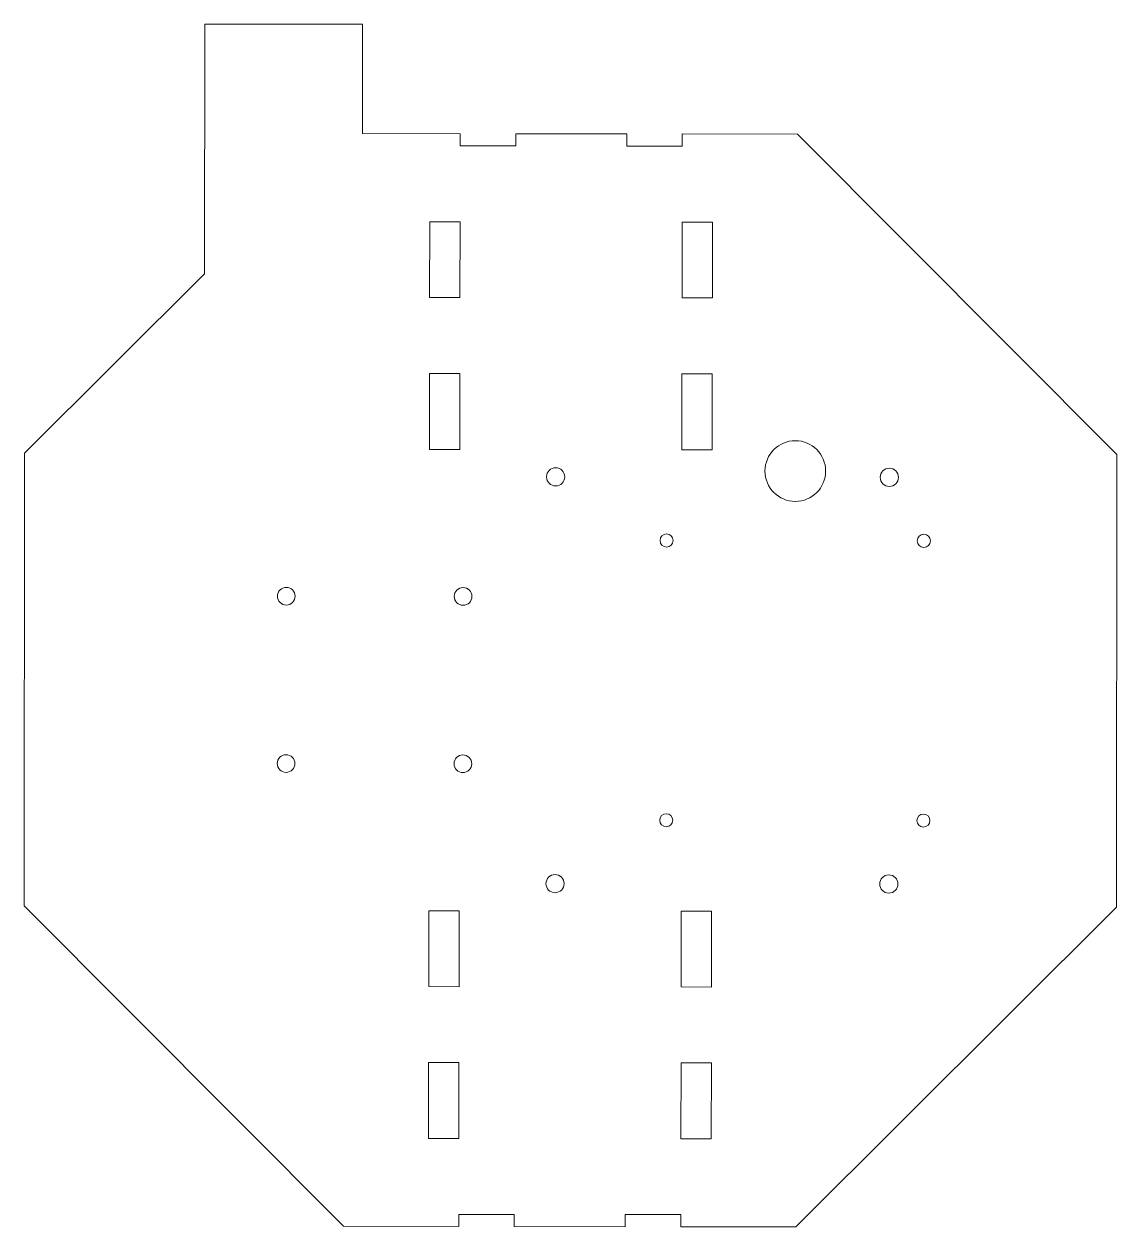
# Model space of a CAD drawing. Header units: inches. Extents: x 0.62 to 9.62, y 0.03 to 9.94.
import ezdxf

# ---------------------------------------------------------------- set-up
doc = ezdxf.new("R2010")
doc.units = ezdxf.units.IN
doc.header["$MEASUREMENT"] = 0

msp = doc.modelspace()

# ---------------------------------------------------------------- linework, layer by layer
at = {"color": 7, "linetype": 'Continuous', "lineweight": 15}
for p, q in [((2.105, 9.9411), (2.1022, 7.8851)), ((3.405, 9.9394), (2.105, 9.9411)), ((3.4038, 9.0394), (3.405, 9.9394)), ((4.2088, 9.0383), (3.4038, 9.0394)), ((4.2088, 9.0383), (4.2086, 8.9383)), ((4.6663, 9.0376), (4.6661, 8.9376)), ((5.5813, 9.0364), (4.6663, 9.0376)), ((5.5813, 9.0364), (5.5811, 8.9364)), ((6.0388, 9.0358), (6.0386, 8.9358)), ((6.9877, 9.0345), (6.0388, 9.0358)), ((9.6202, 6.3949), (6.9877, 9.0345)), ((4.6661, 8.9376), (4.2086, 8.9383)), ((6.0386, 8.9358), (5.5811, 8.9364)), ((3.9578, 8.3136), (3.9569, 7.6886)), ((3.9578, 8.3136), (4.2078, 8.3133)), ((4.2069, 7.6883), (4.2078, 8.3133)), ((6.0369, 7.6858), (6.0378, 8.3108)), ((6.0378, 8.3108), (6.2878, 8.3104)), ((6.2869, 7.6854), (6.2878, 8.3104)), ((2.1022, 7.8851), (0.6202, 6.4071)), ((3.9569, 7.6886), (4.2069, 7.6883)), ((6.0369, 7.6858), (6.2869, 7.6854)), ((3.9561, 7.0636), (3.9552, 6.4386)), ((3.9561, 7.0636), (4.2061, 7.0633)), ((4.2052, 6.4383), (4.2061, 7.0633)), ((6.0352, 6.4358), (6.0361, 7.0608)), ((6.0361, 7.0608), (6.2861, 7.0604)), ((6.2852, 6.4354), (6.2861, 7.0604)), ((0.6202, 6.4071), (0.6151, 2.6792)), ((3.9552, 6.4386), (4.2052, 6.4383)), ((6.0352, 6.4358), (6.2852, 6.4354)), ((9.6151, 2.6669), (9.6202, 6.3949)), ((0.6151, 2.6792), (3.2476, 0.0396)), ((3.9501, 2.6386), (3.9492, 2.0136)), ((4.2001, 2.6383), (3.9501, 2.6386)), ((4.2001, 2.6383), (4.1992, 2.0133)), ((6.0301, 2.6358), (6.0292, 2.0108)), ((6.2801, 2.6354), (6.0301, 2.6358)), ((6.2801, 2.6354), (6.2792, 2.0104)), ((6.9755, 0.0345), (9.6151, 2.6669)), ((4.1992, 2.0133), (3.9492, 2.0136)), ((6.2792, 2.0104), (6.0292, 2.0108)), ((3.9484, 1.3886), (3.9475, 0.7636)), ((4.1984, 1.3883), (3.9484, 1.3886)), ((4.1984, 1.3883), (4.1975, 0.7633)), ((6.0284, 1.3858), (6.0275, 0.7608)), ((6.2784, 1.3854), (6.0284, 1.3858)), ((6.2784, 1.3854), (6.2775, 0.7604)), ((4.1975, 0.7633), (3.9475, 0.7636)), ((6.2775, 0.7604), (6.0275, 0.7608)), ((4.1965, 0.0383), (4.1967, 0.1383)), ((4.6542, 0.1377), (4.1967, 0.1383)), ((4.6542, 0.1377), (4.654, 0.0377)), ((5.5692, 0.1364), (5.569, 0.0364)), ((6.0267, 0.1358), (5.5692, 0.1364)), ((6.0265, 0.0358), (6.0267, 0.1358)), ((3.2476, 0.0396), (4.1965, 0.0383)), ((4.654, 0.0377), (5.569, 0.0364)), ((6.0265, 0.0358), (6.9755, 0.0345))]:
    msp.add_line(p, q, dxfattribs=at)
for centre, radius in [((6.97, 6.26), 0.25), ((4.9949, 6.2122), 0.075), ((7.7449, 6.2085), 0.075), ((5.9097, 5.6879), 0.054), ((8.0287, 5.685), 0.054), ((2.7761, 5.2292), 0.0728), ((4.2328, 5.2272), 0.0728), ((2.7742, 3.8512), 0.0728), ((4.2309, 3.8493), 0.0728), ((5.9066, 3.3841), 0.054), ((8.0256, 3.3812), 0.054), ((4.9904, 2.8622), 0.075), ((7.7404, 2.8585), 0.075)]:
    msp.add_circle(centre, radius, dxfattribs=at)

doc.saveas('drawing.dxf')
